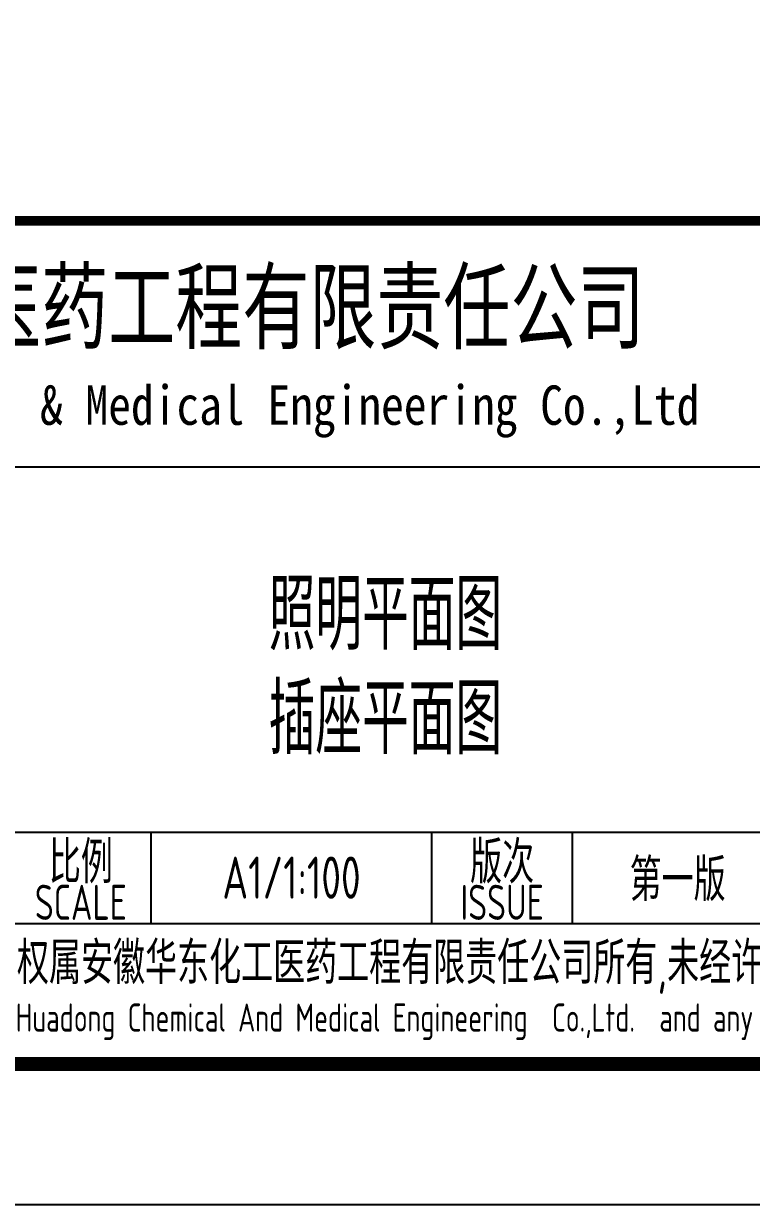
# Model space of a CAD drawing. Extents: x 5211311 to 5622788, y -441754 to -251897.
# Drawn here: x 5312681 to 5317863, y -422737 to -414334 of the extents above; entities that cross this region are included whole.
import ezdxf
from ezdxf.enums import TextEntityAlignment as Align

# ---------------------------------------------------------------- set-up
doc = ezdxf.new("R2010")
doc.units = 0
doc.header["$LTSCALE"] = 1000
doc.header["$MEASUREMENT"] = 0
doc.layers.get('0').update_dxf_attribs({"linetype": 'CONTINUOUS'})
doc.layers.add('PUB_TITLE', color=4, linetype='CONTINUOUS')
doc.styles.add('AHD', font='sceie.shx', dxfattribs={"width": 0.7, "bigfont": 'sceic.shx'})
doc.styles.add('ECEC_TQ_S', font='')
doc.styles.get('ECEC_TQ_S').set_extended_font_data('SimSun')

msp = doc.modelspace()

# ---------------------------------------------------------------- linework, layer by layer
for p, q in [((5307088.4, -417487.3), (5325088.4, -417487.3)), ((5307088.4, -420087.3), (5325088.4, -420087.3)), ((5313588.4, -420737.3), (5313588.4, -420087.3)), ((5315588.4, -420737.3), (5315588.4, -420087.3)), ((5316588.4, -420737.3), (5316588.4, -420087.3)), ((5307088.4, -420737.3), (5325088.4, -420737.3)), ((5307088.4, -421737.3), (5325088.4, -421737.3))]:
    msp.add_line(p, q)
msp.add_lwpolyline([(5325088.4, -415737.3, 70, 70, 0), (5307088.4, -415737.3, 70, 70, 0), (5307088.4, -421737.3, 0, 0, 0)], format="xyseb")
at = {"layer": 'PUB_TITLE', "color": 4}
msp.add_lwpolyline([(5241988.4, -422737.3), (5326088.4, -422737.3), (5326088.4, -363337.3), (5241988.4, -363337.3)], close=True, dxfattribs=at)
at = {"layer": 'PUB_TITLE', "color": 4, "const_width": 100}
msp.add_lwpolyline([(5244488.4, -421737.3), (5325088.4, -421737.3), (5325088.4, -364337.3), (5244488.4, -364337.3)], close=True, dxfattribs=at)

# ---------------------------------------------------------------- texts
for s, height, style, width, p in [('安徽华东化工医药工程有限责任公司', 500, 'ECEC_TQ_S', 0.7, (5313283.3, -416337.3)), ('安徽华东化工医药工程有限责任公司', 500, 'ECEC_TQ_S', 0.7, (5313283.3, -416337.3)), ('Anhui Huadong Chemical & Medical Engineering Co.,Ltd', 280, 'ECEC_TQ_S', 0.85, (5313283.3, -417087.3)), ('Anhui Huadong Chemical & Medical Engineering Co.,Ltd', 280, 'ECEC_TQ_S', 0.85, (5313283.3, -417087.3)), ('照明平面图', 500, 'AHD', 0.7, (5315257.2, -418529.7)), ('插座平面图', 500, 'AHD', 0.7, (5315257.2, -419256)), ('比例', 300, 'AHD', 0.8, (5313088.4, -420287.3)), ('比例', 300, 'AHD', 0.8, (5313088.4, -420287.3)), ('版次', 300, 'AHD', 0.8, (5316088.4, -420287.3)), ('版次', 300, 'AHD', 0.8, (5316088.4, -420287.3)), ('SCALE', 250, 'AHD', 0.8, (5313088.4, -420587.3)), ('SCALE', 250, 'AHD', 0.8, (5313088.4, -420587.3)), ('ISSUE', 250, 'AHD', 0.8, (5316088.4, -420587.3)), ('ISSUE', 250, 'AHD', 0.8, (5316088.4, -420587.3)), ('本文件专有权属安徽华东化工医药工程有限责任公司所有,未经许可不得复制或转让给第三方', 300, 'AHD', 0.8, (5316088.4, -421037.3)), ('本文件专有权属安徽华东化工医药工程有限责任公司所有,未经许可不得复制或转让给第三方', 300, 'AHD', 0.8, (5316088.4, -421037.3)), ('The proprietary right of this document belongs to Anhui Huadong Chemical And Medical Engineering  Co.,Ltd.  and any replication or transfer to the 3rd. side is forbidden without its permission. ', 200, 'AHD', 0.8, (5316088.4, -421437.3)), ('The proprietary right of this document belongs to Anhui Huadong Chemical And Medical Engineering  Co.,Ltd.  and any replication or transfer to the 3rd. side is forbidden without its permission. ', 200, 'AHD', 0.8, (5316088.4, -421437.3))]:
    msp.add_text(s, height=height, dxfattribs=dict(style=style, width=width)).set_placement(p, align=Align.MIDDLE)
at = {"style": 'AHD', "width": 0.8}
for tag, text, p in [('第一版', '0', (5317338.4, -420412.3)), ('A1/1:100', '1:100', (5314588.4, -420412.3))]:
    msp.add_attdef(tag, text=text, height=300, dxfattribs=at).set_placement(p, align=Align.MIDDLE)

doc.saveas('drawing.dxf')
